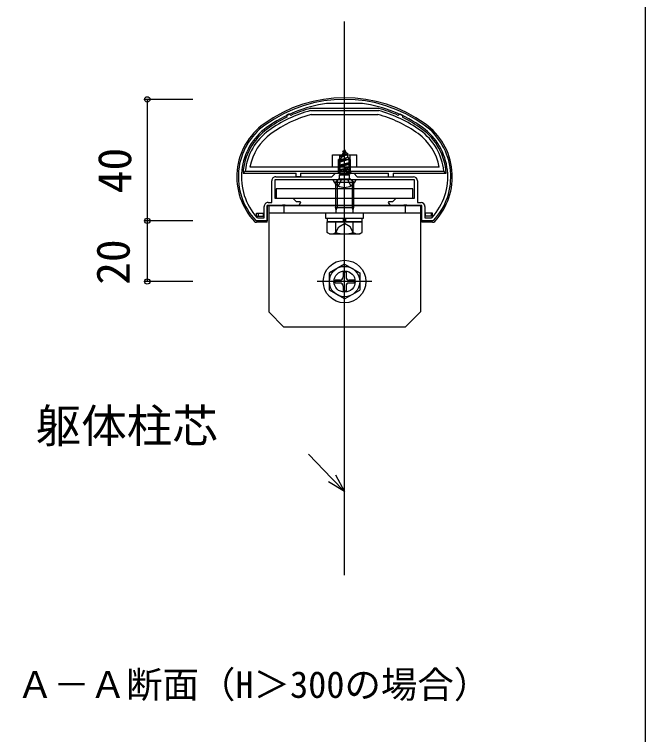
# Model space of a CAD drawing. Units: millimetres, scale not verified. Extents: x -875 to 875, y -1300 to 1294.
# Drawn here: x 667 to 875, y -771.3 to -534.1 of the extents above; entities that cross this region are included whole.
import ezdxf
from ezdxf.enums import TextEntityAlignment as Align

# ---------------------------------------------------------------- set-up
doc = ezdxf.new("R2010")
doc.units = ezdxf.units.MM
doc.header["$LTSCALE"] = 8
for name, color, linetype in [('0-1_USER1', 3, 'Continuous'), ('0-2_YKK_11', 7, 'Continuous'), ('0-4_YKK_13', 4, 'Continuous'), ('0-6_YKK_D', 6, 'Continuous'), ('0-7_YKK_ZWAK', 7, 'Continuous'), ('0-8_YSS_K', 3, 'Continuous')]:
    doc.layers.add(name, color=color, linetype=linetype)
doc.styles.add('ＭＳ ゴシック', font='')
doc.styles.get('ＭＳ ゴシック').set_extended_font_data('MS Gothic')

msp = doc.modelspace()

# ---------------------------------------------------------------- linework, layer by layer
at = {"layer": '0-2_YKK_11'}
for points in [[(781.752, -563.457), (781.712, -563.454), (769.913, -563.454), (769.873, -563.457)], [(753.112, -587.554), (771.612, -587.554), (772.812, -586.354), (778.812, -586.354), (780.012, -587.554), (798.512, -587.554)], [(798.812, -588.554), (776.483, -588.554), (776.292, -588.412), (775.333, -588.412), (775.142, -588.554), (752.812, -588.554), (752.812, -594.554), (758.812, -594.554), (759.912, -595.654), (761.139, -595.654), (761.336, -595.995), (760.724, -597.054), (756.483, -597.054), (756.292, -596.912), (755.333, -596.912), (755.142, -597.054), (750.312, -597.054), (750.312, -602.054), (746.745, -602.054), (746.526, -601.96)], [(750.612, -596.054), (751.812, -596.054), (751.812, -588.854)], [(805.098, -601.96), (804.88, -602.054), (801.312, -602.054), (801.312, -597.054), (796.483, -597.054), (796.292, -596.912), (795.333, -596.912), (795.142, -597.054), (790.901, -597.054), (790.289, -595.995), (790.486, -595.654), (791.712, -595.654), (792.812, -594.554), (798.812, -594.554), (798.812, -588.554)], [(799.812, -588.854), (799.812, -596.054), (801.012, -596.054)], [(746.96, -600.955), (747.183, -601.054), (749.312, -601.054), (749.312, -597.354)], [(802.312, -597.354), (802.312, -601.054), (804.442, -601.054), (804.665, -600.955)]]:
    msp.add_lwpolyline(points, dxfattribs=at)
for centre, radius, start, end in [((775.812, -607.054), 45, 54.31468, 125.68534), ((775.812, -607.054), 44, 97.75817, 125.68534), ((775.812, -607.054), 44, 54.31468, 82.24185), ((761.812, -587.561), 21, 125.68534, 223.28916), ((761.812, -587.561), 20, 125.68534, 222.04584), ((789.812, -587.561), 20, 317.9541, 54.31468), ((789.812, -587.561), 21, 316.71084, 54.31468), ((753.112, -588.854), 1.3, 89.99998, 180.00002), ((798.512, -588.854), 1.3, 0, 89.99998), ((750.612, -597.354), 1.3, 89.99998, 180.00002), ((801.012, -597.354), 1.3, 0, 89.99998)]:
    msp.add_arc(centre, radius, start, end, dxfattribs=at)
at = {"layer": '0-4_YKK_13'}
for p, q in [((757.586, -566.784), (756.68, -567.207)), ((757.586, -566.784), (758.111, -567.319)), ((787.137, -565.054), (764.488, -565.054)), ((764.581, -565.754), (787.137, -565.754)), ((794.039, -566.784), (793.514, -567.319)), ((794.039, -566.784), (794.945, -567.207)), ((756.68, -567.207), (756.752, -567.953)), ((764.756, -567.054), (786.937, -567.054)), ((794.945, -567.207), (794.873, -567.953)), ((775.812, -578.554), (775.066, -580.357)), ((775.812, -592.054), (775.812, -577.901)), ((775.812, -578.554), (776.236, -579.578)), ((771.812, -584.354), (771.812, -580.354)), ((771.812, -580.354), (779.812, -580.354)), ((774.112, -580.354), (774.112, -586.354)), ((774.78, -581.047), (774.389, -581.992)), ((774.389, -581.992), (776.882, -581.137)), ((774.412, -580.834), (776.862, -580.039)), ((774.412, -580.734), (775.066, -580.357)), ((774.412, -580.834), (774.78, -581.047)), ((774.78, -581.047), (776.511, -580.242)), ((775.066, -580.357), (776.236, -579.578)), ((775.212, -579.244), (775.466, -579.391)), ((776.236, -579.578), (776.862, -579.939)), ((776.511, -580.242), (776.862, -580.039)), ((776.511, -580.242), (776.882, -581.137)), ((776.862, -580.039), (776.862, -579.939)), ((776.882, -581.137), (777.562, -581.529)), ((777.512, -580.354), (777.512, -585.854)), ((779.812, -584.354), (779.812, -580.354)), ((773.812, -582.324), (777.562, -581.529)), ((773.812, -582.424), (777.562, -581.629)), ((773.812, -586.354), (773.812, -581.854)), ((773.812, -582.324), (774.389, -581.992)), ((773.812, -582.424), (773.812, -582.324)), ((773.812, -582.424), (774.337, -582.727)), ((777.812, -583.119), (773.812, -583.914)), ((773.812, -584.014), (777.812, -583.219)), ((777.178, -581.851), (774.337, -582.727)), ((774.337, -583.611), (774.337, -582.727)), ((774.337, -583.611), (777.287, -582.816)), ((777.287, -583.522), (774.337, -584.317)), ((777.178, -581.851), (777.562, -581.629)), ((777.178, -581.851), (777.287, -582.115)), ((777.287, -582.816), (777.287, -582.115)), ((777.287, -582.816), (777.812, -583.119)), ((777.287, -583.522), (777.812, -583.219)), ((777.287, -584.406), (777.287, -583.522)), ((777.562, -581.629), (777.562, -581.529)), ((777.812, -583.219), (777.812, -583.119)), ((742.35, -586.354), (743.109, -585.654)), ((743.109, -585.654), (808.516, -585.654)), ((807.016, -584.354), (744.609, -584.354)), ((774.112, -585.854), (773.612, -586.354)), ((773.812, -583.914), (774.337, -583.611)), ((773.812, -584.014), (773.812, -583.914)), ((773.812, -584.014), (774.337, -584.317)), ((773.812, -585.504), (777.812, -584.709)), ((777.812, -584.809), (773.812, -585.604)), ((773.812, -585.604), (774.337, -585.907)), ((774.337, -585.201), (774.337, -584.317)), ((774.337, -585.201), (777.287, -584.406)), ((777.287, -585.112), (774.337, -585.907)), ((774.337, -586.791), (774.337, -585.907)), ((777.287, -584.406), (777.812, -584.709)), ((777.287, -585.996), (777.287, -585.112)), ((808.516, -585.654), (809.275, -586.354)), ((742.35, -586.354), (759.812, -586.354)), ((759.812, -587.554), (759.812, -586.354)), ((761.312, -587.554), (759.812, -587.554)), ((761.312, -586.354), (790.312, -586.354)), ((761.312, -586.354), (761.312, -587.554)), ((774.033, -586.967), (774.337, -586.791)), ((777.447, -586.967), (774.033, -586.967)), ((774.177, -588.054), (774.177, -586.967)), ((774.337, -586.791), (777.287, -585.996)), ((774.454, -586.967), (777.812, -586.299)), ((775.812, -588.096), (774.667, -588.705)), ((777.812, -586.399), (774.957, -586.967)), ((775.812, -588.096), (776.957, -588.705)), ((777.287, -586.702), (776.306, -586.967)), ((777.287, -585.996), (777.812, -586.299)), ((777.287, -586.702), (777.812, -586.399)), ((777.287, -586.967), (777.287, -586.702)), ((777.447, -588.054), (777.447, -586.967)), ((777.812, -586.399), (777.812, -586.299)), ((790.312, -587.554), (790.312, -586.354)), ((790.312, -587.554), (791.812, -587.554)), ((791.812, -586.354), (791.812, -587.554)), ((791.812, -586.354), (809.275, -586.354)), ((779.408, -588.554), (772.217, -588.554)), ((772.812, -589.355), (773.812, -588.355)), ((772.812, -589.355), (778.812, -589.355)), ((772.812, -589.355), (772.812, -597.655)), ((773.352, -588.815), (773.352, -597.655)), ((773.762, -590.52), (774.667, -588.705)), ((777.812, -588.355), (773.812, -588.355)), ((777.862, -590.52), (776.957, -588.705)), ((778.812, -589.355), (777.812, -588.355)), ((778.272, -588.815), (778.272, -597.655)), ((778.812, -597.655), (778.812, -589.355)), ((750.312, -602.554), (750.312, -597.054)), ((750.312, -597.054), (801.312, -597.054)), ((750.812, -597.054), (750.812, -632.054)), ((800.812, -597.054), (750.812, -597.054)), ((755.812, -597.054), (755.812, -599.554)), ((773.012, -598.595), (772.812, -597.655)), ((772.812, -597.655), (778.812, -597.655)), ((773.012, -598.595), (773.352, -597.655)), ((778.612, -598.595), (778.272, -597.655)), ((778.612, -598.595), (778.812, -597.655)), ((795.812, -597.054), (795.812, -599.554)), ((800.812, -597.054), (800.812, -632.054)), ((801.312, -602.554), (801.312, -597.054)), ((746.812, -600.554), (746.812, -599.554)), ((746.831, -599.554), (749.112, -599.554)), ((747.312, -599.554), (747.312, -600.554)), ((749.112, -600.554), (749.112, -599.554)), ((800.812, -599.554), (750.812, -599.554)), ((769.562, -599.554), (769.562, -601.154)), ((782.062, -599.554), (769.562, -599.554)), ((773.012, -599.554), (773.012, -598.595)), ((778.612, -599.554), (778.612, -598.595)), ((782.062, -601.154), (782.062, -599.554)), ((804.793, -599.554), (802.512, -599.554)), ((804.312, -599.554), (804.312, -600.554)), ((804.812, -600.554), (804.812, -599.554)), ((746.831, -600.554), (749.112, -600.554)), ((769.562, -601.154), (782.062, -601.154)), ((770.039, -605.908), (770.039, -602.355)), ((770.039, -602.355), (781.586, -602.355)), ((770.062, -601.154), (781.562, -601.154)), ((770.062, -601.154), (770.062, -602.355)), ((781.562, -602.355), (770.062, -602.355)), ((772.926, -605.908), (772.926, -602.355)), ((775.621, -602.357), (775.39, -601.154)), ((776.018, -601.154), (776.248, -602.355)), ((778.699, -605.908), (778.699, -602.355)), ((781.562, -602.355), (781.562, -601.154)), ((781.586, -605.908), (781.586, -602.355)), ((750.312, -602.554), (746.831, -602.554)), ((772.762, -606.357), (773.912, -604)), ((773.912, -604), (775.812, -602.989)), ((777.712, -604), (775.812, -602.989)), ((778.862, -606.357), (777.712, -604)), ((804.793, -602.554), (801.312, -602.554)), ((770.812, -606.355), (770.039, -605.908)), ((770.812, -606.355), (780.812, -606.355)), ((780.812, -606.355), (781.586, -605.908)), ((775.812, -631.054), (775.812, -613.054)), ((775.812, -616.304), (770.812, -619.191)), ((775.812, -616.304), (780.812, -619.191)), ((775.312, -618.904), (775.312, -620.554)), ((775.312, -618.904), (776.312, -618.904)), ((776.312, -618.904), (776.312, -620.554)), ((770.812, -624.918), (770.812, -619.191)), ((780.812, -619.191), (780.812, -624.918)), ((784.812, -622.054), (766.812, -622.054)), ((774.312, -621.554), (772.662, -621.554)), ((772.662, -622.554), (772.662, -621.554)), ((774.312, -622.554), (772.662, -622.554)), ((775.312, -623.554), (775.312, -625.204)), ((776.312, -623.554), (776.312, -625.204)), ((778.962, -621.554), (777.312, -621.554)), ((778.962, -622.554), (777.312, -622.554)), ((778.962, -621.554), (778.962, -622.554)), ((775.812, -627.804), (770.812, -624.918)), ((776.312, -625.204), (775.312, -625.204)), ((775.812, -627.804), (780.812, -624.918)), ((755.812, -637.054), (750.812, -632.054)), ((795.812, -637.054), (800.812, -632.054)), ((795.812, -637.054), (755.812, -637.054))]:
    msp.add_line(p, q, dxfattribs=at)
for points in [[(774.412, -580.834), (774.412, -580.734), (776.862, -579.939)], [(775.212, -579.244), (775.212, -579.144), (775.68, -578.875)], [(777.812, -586.354), (777.812, -581.854), (773.812, -581.854)], [(773.812, -585.604), (773.812, -585.504), (774.337, -585.201)], [(774.112, -585.854), (777.512, -585.854), (778.012, -586.354)], [(777.287, -585.112), (777.812, -584.809), (777.812, -584.709)], [(804.793, -600.554), (802.512, -600.554), (802.512, -599.554)]]:
    msp.add_lwpolyline(points, dxfattribs=at)
msp.add_lwpolyline([(798.312, -594.554), (798.312, -591.554), (753.312, -591.554), (753.312, -594.554)], close=True, dxfattribs=at)
for radius in [7, 5, 3.5]:
    msp.add_circle((775.812, -622.054), radius, dxfattribs=at)
for centre, radius, start, end in [((775.812, -607.054), 45.5, 54.31467, 125.68533), ((775.812, -607.054), 42.8, 105.21381, 125.68533), ((775.812, -607.054), 43.5, 105.09019, 114.01209), ((775.812, -607.054), 42.8, 54.31467, 74.90981), ((775.812, -607.054), 43.5, 65.98791, 74.90981), ((775.812, -607.054), 43.5, 115.98791, 125.68533), ((775.812, -607.054), 41.5, 105.45169, 125.68533), ((775.812, -607.054), 41.5, 54.31467, 74.64111), ((775.812, -607.054), 43.5, 54.31467, 64.01209), ((761.812, -587.561), 21.5, 125.68533, 223.04826), ((789.812, -587.561), 21.5, 316.95174, 54.31467), ((761.812, -587.561), 19.5, 125.68533, 176.453), ((761.812, -587.561), 18.8, 125.68533, 174.17993), ((761.812, -587.561), 17.5, 125.68533, 169.44242), ((789.812, -587.561), 17.5, 10.55758, 54.31467), ((789.812, -587.561), 18.8, 5.82007, 54.31467), ((789.812, -587.561), 19.5, 3.547, 54.31467), ((773.677, -588.054), 0.5, 270, 0), ((777.947, -588.054), 0.5, 180, 270), ((772.217, -588.709), 0.154, 90, 207.28096), ((775.812, -586.854), 4.2, 207.28096, 332.71904), ((779.408, -588.709), 0.154, 332.71904, 90), ((746.831, -601.554), 1, 223.04826, 270), ((804.793, -601.554), 1, 270, 316.95174), ((771.482, -603.799), 2.556, 235.61708, 304.38292), ((775.812, -596.801), 9.554, 252.41276, 287.58724), ((780.143, -603.799), 2.556, 235.61708, 304.38292), ((774.312, -620.554), 1, 270, 0), ((777.312, -620.554), 1, 180, 270), ((774.312, -623.554), 1, 0, 90), ((777.312, -623.554), 1, 90, 180)]:
    msp.add_arc(centre, radius, start, end, dxfattribs=at)
at = {"layer": '0-6_YKK_D'}
for p, q in [((725.812, -562.054), (709.812, -562.054)), ((710.812, -562.054), (710.812, -602.054)), ((725.812, -602.054), (709.812, -602.054)), ((725.812, -602.054), (709.812, -602.054)), ((710.812, -602.054), (710.812, -622.054)), ((725.812, -622.054), (709.812, -622.054))]:
    msp.add_line(p, q, dxfattribs=at)
for points in [[(775.812, -691.174), (771.623, -686.879), (763.892, -678.954)], [(772.774, -685.757), (775.812, -691.174), (770.472, -688.002)]]:
    msp.add_lwpolyline(points, dxfattribs=at)
for centre in [(710.812, -562.054), (710.812, -602.054), (710.812, -602.054), (710.812, -622.054)]:
    msp.add_circle(centre, 0.875, dxfattribs=at)
at = {"layer": '0-7_YKK_ZWAK'}
msp.add_lwpolyline([(-875, -1299.6), (875, -1299.6), (875, 1250.4)], dxfattribs=at)
at = {"layer": '0-8_YSS_K'}
msp.add_line((775.812, -718.778), (775.812, -536.426), dxfattribs=at)

# ---------------------------------------------------------------- texts
at = {"layer": '0-1_USER1', "style": 'ＭＳ ゴシック'}
msp.add_text('Ａ－Ａ断面（H＞300の場合）', height=8.798, dxfattribs=at).set_placement((667.85, -761.836), align=Align.BOTTOM_LEFT)
at = {"layer": '0-6_YKK_D', "style": 'ＭＳ ゴシック'}
for s, p in [('40', (708.812, -592.963)), ('20', (708.312, -623.134))]:
    msp.add_text(s, height=11, rotation=90, dxfattribs=at).set_placement(p, align=Align.BOTTOM_LEFT)
msp.add_text('躯体柱芯', height=11, dxfattribs=at).set_placement((674.046, -678.389), align=Align.BOTTOM_LEFT)

doc.saveas('drawing.dxf')
